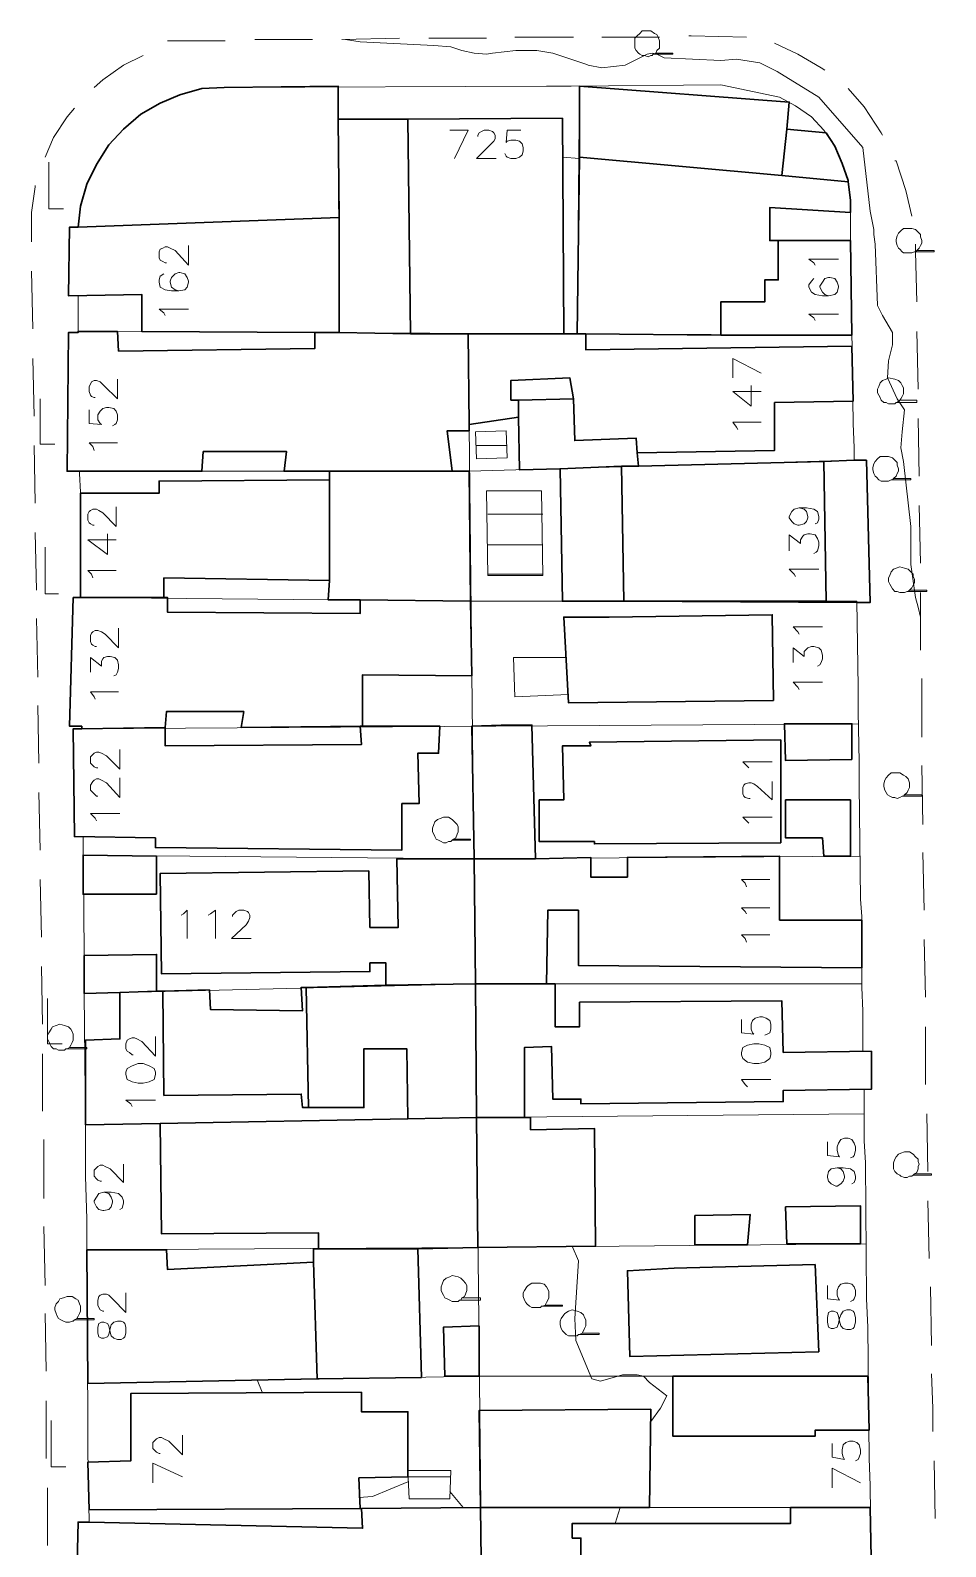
# Model space of a CAD drawing. Extents: x -2391 to 32076, y -11492 to 5852.
# Drawn here: x 4757.3 to 4820.5, y -1287.3 to -1182.6 of the extents above; entities that cross this region are included whole.
import ezdxf

# ---------------------------------------------------------------- set-up
doc = ezdxf.new("R2010")
doc.units = 0
doc.header["$LTSCALE"] = 7
for name, color, linetype in [('ALVE-CT', 3, 'CONTINUOUS'), ('PDF_A101 - EDIFICACAO', 7, 'CONTINUOUS'), ('PDF_A103 - PROJECAO_1', 7, 'CONTINUOUS'), ('PDF_A104 - PROJECAO_2', 7, 'CONTINUOUS'), ('PDF_A112 - PRISMA_VENTILACAO', 7, 'CONTINUOUS'), ('PDF_A118 - PISCINA', 7, 'CONTINUOUS'), ('PDF_A123 - N DE PORTA', 7, 'CONTINUOUS'), ('PDF_A124 - MURO', 7, 'CONTINUOUS'), ('PDF_C301 - MEIO_FIO_2D', 7, 'CONTINUOUS'), ('PDF_F602 - ARVORE_ISOLADA', 7, 'CONTINUOUS'), ('PDF_I903 - POSTE', 7, 'CONTINUOUS'), ('PDF_N1401 - CURVA_MESTRA', 7, 'CONTINUOUS'), ('PDF_N1402 - CURVA_INTERMEDIARIA', 7, 'CONTINUOUS')]:
    doc.layers.add(name, color=color, linetype=linetype)

msp = doc.modelspace()

# ---------------------------------------------------------------- linework, layer by layer
at = {"layer": 'ALVE-CT'}
msp.add_circle((4550.796, -1271.53), 500, dxfattribs=at)
at = {"layer": 'PDF_A101 - EDIFICACAO', "lineweight": 30}
for points in [[(4778.541, -1188.729), (4778.626, -1195.502), (4760.592, -1196.179), (4760.762, -1194.74), (4761.185, -1193.216), (4761.862, -1191.862), (4762.709, -1190.507), (4763.725, -1189.406), (4764.91, -1188.39), (4766.265, -1187.628), (4767.619, -1187.036), (4769.143, -1186.612), (4770.667, -1186.528), (4778.541, -1186.443)], [(4813.761, -1192.962), (4813.761, -1193.047), (4809.189, -1192.624), (4795.22, -1191.354), (4795.22, -1186.443), (4809.697, -1187.544), (4809.528, -1189.406), (4812.237, -1189.66), (4812.83, -1190.592), (4813.338, -1191.777)], [(4794.035, -1188.644), (4794.119, -1203.545), (4787.515, -1203.545), (4783.536, -1203.545), (4778.626, -1203.46), (4778.626, -1195.502), (4778.541, -1188.729), (4783.367, -1188.729)], [(4813.931, -1194.317), (4813.931, -1195.163), (4808.343, -1194.825), (4808.343, -1197.111), (4808.935, -1197.111), (4813.931, -1197.111), (4814.015, -1203.63), (4804.956, -1203.63), (4795.643, -1203.545), (4795.051, -1203.545), (4795.22, -1191.354), (4809.189, -1192.624), (4813.761, -1193.047)], [(4778.626, -1203.46), (4776.933, -1203.46), (4764.995, -1203.376), (4764.995, -1200.836), (4759.915, -1200.921), (4760, -1196.179), (4760.592, -1196.179), (4778.626, -1195.502)], [(4776.933, -1203.46), (4778.626, -1203.46), (4783.536, -1203.545), (4787.515, -1203.545), (4787.6, -1209.81), (4787.6, -1210.234), (4786.076, -1210.234), (4786.415, -1213.027), (4777.948, -1213.027), (4774.816, -1213.027), (4774.985, -1211.673), (4769.228, -1211.673), (4769.143, -1213.027), (4760.677, -1213.027), (4759.83, -1213.027), (4759.915, -1203.46), (4760.592, -1203.46), (4760.592, -1203.376), (4763.302, -1203.376), (4763.386, -1204.73), (4776.933, -1204.561)], [(4795.643, -1203.545), (4795.643, -1204.646), (4814.015, -1204.392), (4814.1, -1208.202), (4808.681, -1208.286), (4808.681, -1211.588), (4799.199, -1211.758), (4799.284, -1212.689), (4798.098, -1212.689), (4793.865, -1212.858), (4791.071, -1212.943), (4790.987, -1209.302), (4787.6, -1209.81), (4787.515, -1203.545), (4794.119, -1203.545), (4795.051, -1203.545)], [(4790.479, -1206.762), (4790.479, -1208.117), (4790.987, -1208.117), (4794.797, -1208.032), (4794.543, -1206.593)], [(4815.031, -1212.266), (4815.285, -1222.087), (4814.354, -1222.087), (4798.268, -1222.002), (4794.035, -1222.002), (4793.865, -1212.858), (4798.098, -1212.689), (4799.284, -1212.689), (4812.068, -1212.35), (4814.185, -1212.266)], [(4787.6, -1213.027), (4787.685, -1222.002), (4780.065, -1221.917), (4777.864, -1221.917), (4777.948, -1220.563), (4766.519, -1220.393), (4766.519, -1221.748), (4760.762, -1221.748), (4760.762, -1214.551), (4766.18, -1214.551), (4766.18, -1213.705), (4777.948, -1213.62), (4777.948, -1213.027), (4786.415, -1213.027)], [(4760.762, -1221.748), (4766.519, -1221.748), (4766.773, -1221.748), (4766.773, -1222.764), (4780.065, -1222.848), (4780.065, -1221.917), (4787.685, -1222.002), (4787.769, -1227.166), (4780.234, -1227.082), (4780.234, -1230.638), (4780.065, -1230.638), (4771.853, -1230.722), (4772.022, -1229.622), (4766.688, -1229.622), (4766.604, -1230.722), (4760.846, -1230.807), (4760.846, -1230.638), (4760, -1230.638), (4760.254, -1221.748)], [(4808.597, -1228.86), (4794.458, -1229.029), (4794.119, -1223.102), (4797.252, -1223.102), (4808.512, -1222.933)], [(4760.846, -1230.807), (4766.604, -1230.722), (4766.604, -1231.992), (4780.15, -1231.908), (4780.065, -1230.638), (4780.234, -1230.638), (4785.568, -1230.638), (4785.484, -1232.5), (4784.044, -1232.5), (4784.129, -1235.971), (4782.944, -1235.971), (4782.944, -1239.189), (4765.926, -1239.019), (4765.926, -1238.342), (4760.338, -1238.257), (4760.254, -1230.807)], [(4792.172, -1239.781), (4787.939, -1239.781), (4787.769, -1230.638), (4789.801, -1230.553), (4791.918, -1230.553)], [(4814.015, -1232.923), (4809.443, -1233.008), (4809.359, -1230.468), (4814.015, -1230.468)], [(4809.105, -1231.569), (4809.105, -1238.681), (4796.236, -1238.765), (4796.236, -1238.596), (4792.426, -1238.596), (4792.426, -1235.717), (4794.119, -1235.717), (4794.035, -1231.992), (4795.982, -1231.992), (4795.897, -1231.738)], [(4813.931, -1235.717), (4813.931, -1239.612), (4812.068, -1239.612), (4811.983, -1238.342), (4809.443, -1238.342), (4809.443, -1235.717)], [(4766.011, -1242.236), (4760.931, -1242.236), (4760.931, -1239.527), (4766.011, -1239.612)], [(4787.939, -1239.781), (4788.023, -1248.417), (4781.843, -1248.502), (4781.843, -1246.978), (4780.742, -1246.978), (4780.742, -1247.57), (4766.35, -1247.74), (4766.265, -1240.797), (4780.658, -1240.628), (4780.742, -1244.522), (4782.69, -1244.522), (4782.605, -1239.781)], [(4792.934, -1248.417), (4788.023, -1248.417), (4787.939, -1239.781), (4792.172, -1239.781), (4795.982, -1239.697), (4795.982, -1241.051), (4798.522, -1241.051), (4798.522, -1239.697), (4809.02, -1239.612), (4809.02, -1244.014), (4814.693, -1244.014), (4814.693, -1247.316), (4795.135, -1247.147), (4795.135, -1243.337), (4793.019, -1243.337)], [(4766.011, -1248.925), (4763.471, -1249.01), (4761.016, -1249.094), (4761.016, -1246.47), (4766.011, -1246.385)], [(4788.023, -1248.417), (4788.108, -1257.645), (4783.367, -1257.73), (4766.265, -1258.069), (4761.1, -1258.153), (4761.1, -1252.311), (4763.471, -1252.227), (4763.471, -1249.01), (4766.011, -1248.925), (4766.434, -1248.925), (4769.651, -1248.84), (4769.736, -1250.195), (4776.086, -1250.28), (4776.001, -1248.671), (4776.34, -1248.671), (4781.843, -1248.502)], [(4792.934, -1248.417), (4793.527, -1248.417), (4793.527, -1251.38), (4795.22, -1251.38), (4795.22, -1249.687), (4809.189, -1249.602), (4809.274, -1253.158), (4815.37, -1253.073), (4815.37, -1255.698), (4809.274, -1255.783), (4809.274, -1256.545), (4795.305, -1256.714), (4795.305, -1256.375), (4793.357, -1256.375), (4793.273, -1252.735), (4791.41, -1252.819), (4791.41, -1257.645), (4788.108, -1257.645), (4788.023, -1248.417)], [(4788.193, -1266.62), (4784.044, -1266.704), (4777.186, -1266.704), (4777.186, -1265.604), (4766.35, -1265.688), (4766.265, -1258.069), (4783.367, -1257.73), (4788.108, -1257.645)], [(4788.193, -1266.62), (4788.108, -1257.645), (4791.41, -1257.645), (4791.833, -1257.645), (4791.833, -1258.492), (4796.236, -1258.407), (4796.321, -1266.535)], [(4806.819, -1266.45), (4803.178, -1266.45), (4803.178, -1264.418), (4806.988, -1264.334)], [(4814.608, -1266.366), (4809.528, -1266.366), (4809.443, -1263.826), (4814.608, -1263.741)], [(4784.044, -1266.704), (4784.298, -1275.594), (4777.102, -1275.679), (4761.27, -1276.017), (4761.185, -1266.789), (4766.688, -1266.789), (4766.773, -1268.144), (4776.848, -1267.636), (4776.848, -1266.704), (4777.186, -1266.704)], [(4811.729, -1273.816), (4798.691, -1274.155), (4798.522, -1268.228), (4801.739, -1268.059), (4811.475, -1267.805)], [(4788.277, -1275.509), (4785.907, -1275.509), (4785.822, -1272.123), (4788.277, -1272.038)], [(4815.116, -1275.509), (4815.201, -1279.235), (4811.475, -1279.235), (4811.475, -1279.658), (4801.654, -1279.658), (4801.654, -1275.509)], [(4780.15, -1276.61), (4780.15, -1277.965), (4783.367, -1277.965), (4783.367, -1282.452), (4779.98, -1282.536), (4780.065, -1284.653), (4761.354, -1284.738), (4761.27, -1281.436), (4764.233, -1281.351), (4764.233, -1276.695)], [(4788.362, -1284.568), (4788.277, -1277.88), (4800.13, -1277.795), (4800.046, -1284.568)], [(4788.447, -1289.987), (4788.447, -1293.797), (4782.605, -1293.712), (4781.335, -1293.712), (4781.42, -1292.273), (4779.642, -1292.188), (4779.557, -1293.712), (4770.159, -1293.627), (4766.858, -1293.627), (4766.942, -1289.394), (4760.508, -1289.394), (4760.592, -1285.584), (4761.354, -1285.584), (4780.234, -1286.008), (4780.15, -1284.653), (4788.362, -1284.568)], [(4815.455, -1293.797), (4809.613, -1293.797), (4809.613, -1292.357), (4795.305, -1292.357), (4795.305, -1286.685), (4794.712, -1286.685), (4794.712, -1285.669), (4809.782, -1285.669), (4809.782, -1284.568), (4815.285, -1284.568)]]:
    msp.add_lwpolyline(points, close=True, dxfattribs=at)
at = {"layer": 'PDF_A103 - PROJECAO_1', "lineweight": 30}
for points in [[(4809.528, -1189.406), (4809.189, -1192.624), (4795.22, -1191.354), (4795.22, -1186.443), (4809.697, -1187.544)], [(4783.536, -1203.545), (4778.626, -1203.46), (4778.626, -1195.502), (4778.541, -1188.729), (4783.367, -1188.729)], [(4804.956, -1203.63), (4804.956, -1201.344), (4808.004, -1201.344), (4808.004, -1199.82), (4808.935, -1199.82), (4808.935, -1197.111), (4813.931, -1197.111), (4814.015, -1203.63)], [(4799.199, -1211.758), (4799.284, -1212.689), (4798.098, -1212.689), (4793.865, -1212.858), (4791.071, -1212.943), (4790.987, -1209.302), (4790.987, -1208.117), (4794.797, -1208.032), (4794.881, -1210.911), (4799.114, -1210.742)], [(4786.415, -1213.027), (4787.6, -1213.027), (4787.685, -1222.002), (4780.065, -1221.917), (4777.864, -1221.917), (4777.948, -1220.563), (4777.948, -1213.62), (4777.948, -1213.027)], [(4798.268, -1222.002), (4798.098, -1212.689), (4799.284, -1212.689), (4812.068, -1212.35), (4812.237, -1222.002)], [(4788.023, -1248.417), (4788.108, -1257.645), (4783.367, -1257.73), (4783.282, -1252.904), (4780.319, -1252.904), (4780.319, -1256.968), (4776.509, -1256.968), (4776.086, -1256.968), (4776.001, -1256.037), (4766.519, -1256.121), (4766.434, -1248.925), (4769.651, -1248.84), (4769.736, -1250.195), (4776.086, -1250.28), (4776.001, -1248.671), (4776.34, -1248.671), (4781.843, -1248.502)], [(4777.102, -1275.679), (4776.848, -1267.636), (4776.848, -1266.704), (4777.186, -1266.704), (4784.044, -1266.704), (4784.298, -1275.594)]]:
    msp.add_lwpolyline(points, close=True, dxfattribs=at)
at = {"layer": 'PDF_A104 - PROJECAO_2', "lineweight": 30}
msp.add_lwpolyline([(4788.108, -1257.645), (4783.367, -1257.73), (4783.282, -1252.904), (4780.319, -1252.904), (4780.319, -1256.968), (4776.509, -1256.968), (4776.34, -1248.671), (4781.843, -1248.502), (4788.023, -1248.417)], close=True, dxfattribs=at)
at = {"layer": 'PDF_A112 - PRISMA_VENTILACAO', "lineweight": 30}
msp.add_lwpolyline([(4790.987, -1208.117), (4794.797, -1208.032), (4794.543, -1206.593), (4790.479, -1206.762), (4790.479, -1208.117)], close=True, dxfattribs=at)
at = {"layer": 'PDF_A118 - PISCINA', "lineweight": 9}
for points in [[(4790.225, -1212.096), (4788.108, -1212.181), (4788.023, -1210.318), (4790.14, -1210.234)], [(4792.68, -1220.224), (4792.595, -1214.382), (4788.785, -1214.382), (4788.87, -1220.224)], [(4786.33, -1282.028), (4786.246, -1283.976), (4783.452, -1283.976), (4783.367, -1282.028)]]:
    msp.add_lwpolyline(points, close=True, dxfattribs=at)
for points in [[(4788.108, -1211.25), (4790.14, -1211.25)], [(4788.87, -1215.991), (4792.68, -1215.991)], [(4788.87, -1218.107), (4792.68, -1218.107)], [(4788.87, -1220.139), (4792.68, -1220.139)], [(4783.367, -1282.452), (4786.33, -1282.452)]]:
    msp.add_lwpolyline(points, dxfattribs=at)
at = {"layer": 'PDF_A123 - N DE PORTA', "lineweight": 9}
for points in [[(4786.584, -1191.438), (4787.515, -1189.491), (4786.246, -1189.491)], [(4788.193, -1189.914), (4788.193, -1189.83), (4788.277, -1189.66), (4788.447, -1189.576), (4788.616, -1189.491), (4788.955, -1189.491), (4789.209, -1189.576), (4789.293, -1189.66), (4789.378, -1189.83), (4789.378, -1190.084), (4789.293, -1190.253), (4789.039, -1190.507), (4788.108, -1191.438), (4789.463, -1191.438)], [(4791.156, -1189.491), (4790.225, -1189.491), (4790.14, -1190.338), (4790.225, -1190.253), (4790.479, -1190.168), (4790.817, -1190.168), (4791.071, -1190.253), (4791.241, -1190.422), (4791.325, -1190.676), (4791.325, -1190.93), (4791.241, -1191.184), (4791.071, -1191.354), (4790.817, -1191.438), (4790.479, -1191.438), (4790.225, -1191.354), (4790.14, -1191.269), (4790.055, -1191.1)], [(4766.688, -1198.635), (4766.604, -1198.635), (4766.434, -1198.55), (4766.265, -1198.465), (4766.18, -1198.296), (4766.18, -1197.873), (4766.265, -1197.703), (4766.434, -1197.619), (4766.604, -1197.534), (4766.773, -1197.534), (4766.942, -1197.619), (4767.281, -1197.788), (4768.212, -1198.804), (4768.212, -1197.449)], [(4811.475, -1198.804), (4811.391, -1198.635), (4811.052, -1198.381), (4813.084, -1198.381)], [(4766.519, -1199.397), (4766.265, -1199.566), (4766.18, -1199.82), (4766.18, -1199.989), (4766.265, -1200.328), (4766.604, -1200.497), (4767.027, -1200.582), (4767.535, -1200.582), (4767.958, -1200.497), (4768.127, -1200.328), (4768.212, -1199.989), (4768.212, -1199.905), (4768.127, -1199.651), (4767.958, -1199.397), (4767.619, -1199.312), (4767.535, -1199.312), (4767.281, -1199.397), (4767.027, -1199.651), (4766.942, -1199.905), (4766.942, -1199.989), (4767.027, -1200.328), (4767.281, -1200.497), (4767.535, -1200.582)], [(4811.391, -1199.735), (4811.221, -1199.905), (4811.052, -1200.159), (4811.052, -1200.328), (4811.221, -1200.667), (4811.475, -1200.836), (4811.983, -1200.921), (4812.407, -1200.921), (4812.83, -1200.836), (4812.999, -1200.667), (4813.084, -1200.328), (4813.084, -1200.243), (4812.999, -1199.989), (4812.83, -1199.735), (4812.491, -1199.651), (4812.407, -1199.651), (4812.153, -1199.735), (4811.983, -1199.989), (4811.814, -1200.243), (4811.814, -1200.328), (4811.983, -1200.667), (4812.153, -1200.836), (4812.407, -1200.921)], [(4766.604, -1202.275), (4766.519, -1202.106), (4766.18, -1201.852), (4768.212, -1201.852)], [(4811.475, -1202.614), (4811.391, -1202.445), (4811.052, -1202.191), (4813.084, -1202.191)], [(4807.75, -1206.254), (4805.803, -1205.238), (4805.803, -1206.593)], [(4761.778, -1207.948), (4761.693, -1207.948), (4761.524, -1207.863), (4761.439, -1207.778), (4761.354, -1207.524), (4761.354, -1207.186), (4761.439, -1207.016), (4761.524, -1206.847), (4761.693, -1206.762), (4761.862, -1206.762), (4762.116, -1206.847), (4762.37, -1207.101), (4763.302, -1208.032), (4763.302, -1206.678)], [(4807.75, -1207.524), (4805.803, -1207.524), (4807.073, -1208.54), (4807.073, -1207.101)], [(4761.354, -1208.794), (4761.354, -1209.726), (4762.201, -1209.81), (4762.116, -1209.726), (4761.947, -1209.472), (4761.947, -1209.133), (4762.116, -1208.879), (4762.286, -1208.71), (4762.54, -1208.625), (4762.709, -1208.625), (4763.048, -1208.71), (4763.217, -1208.879), (4763.302, -1209.133), (4763.302, -1209.472), (4763.217, -1209.726), (4763.132, -1209.81), (4762.963, -1209.895)], [(4806.142, -1210.149), (4806.057, -1209.98), (4805.803, -1209.641), (4807.75, -1209.641)], [(4761.693, -1211.588), (4761.608, -1211.334), (4761.354, -1211.08), (4763.302, -1211.08)], [(4761.693, -1216.753), (4761.608, -1216.753), (4761.439, -1216.668), (4761.354, -1216.583), (4761.27, -1216.414), (4761.27, -1215.991), (4761.354, -1215.821), (4761.439, -1215.737), (4761.608, -1215.652), (4761.862, -1215.652), (4762.032, -1215.737), (4762.286, -1215.906), (4763.217, -1216.837), (4763.217, -1215.483)], [(4810.375, -1215.567), (4810.713, -1215.652), (4810.883, -1215.821), (4810.967, -1216.16), (4810.967, -1216.245), (4810.883, -1216.499), (4810.713, -1216.668), (4810.375, -1216.753), (4810.29, -1216.753), (4810.036, -1216.668), (4809.867, -1216.499), (4809.697, -1216.245), (4809.697, -1216.16), (4809.867, -1215.821), (4810.036, -1215.652), (4810.375, -1215.567), (4810.883, -1215.567), (4811.391, -1215.652), (4811.645, -1215.821), (4811.729, -1216.16), (4811.729, -1216.329), (4811.645, -1216.583), (4811.475, -1216.668)], [(4763.217, -1217.769), (4761.27, -1217.769), (4762.624, -1218.785), (4762.624, -1217.345)], [(4809.697, -1218.531), (4809.697, -1217.43), (4810.459, -1218.023), (4810.459, -1217.769), (4810.629, -1217.515), (4810.713, -1217.43), (4810.967, -1217.345), (4811.137, -1217.345), (4811.475, -1217.43), (4811.645, -1217.684), (4811.729, -1217.938), (4811.729, -1218.192), (4811.645, -1218.531), (4811.56, -1218.615), (4811.391, -1218.7)], [(4761.608, -1220.393), (4761.524, -1220.139), (4761.27, -1219.885), (4763.217, -1219.885)], [(4810.121, -1220.309), (4810.036, -1220.139), (4809.697, -1219.801), (4811.729, -1219.801)], [(4810.375, -1224.288), (4810.29, -1224.118), (4809.951, -1223.78), (4811.983, -1223.78)], [(4761.862, -1225.134), (4761.778, -1225.134), (4761.608, -1225.05), (4761.524, -1224.965), (4761.439, -1224.796), (4761.439, -1224.372), (4761.524, -1224.203), (4761.608, -1224.118), (4761.778, -1224.034), (4761.947, -1224.034), (4762.201, -1224.118), (4762.455, -1224.288), (4763.386, -1225.219), (4763.386, -1223.864)], [(4761.439, -1226.912), (4761.439, -1225.896), (4762.201, -1226.489), (4762.201, -1226.15), (4762.286, -1225.981), (4762.37, -1225.896), (4762.624, -1225.812), (4762.794, -1225.812), (4763.132, -1225.896), (4763.302, -1226.066), (4763.386, -1226.404), (4763.386, -1226.658), (4763.302, -1226.912), (4763.217, -1227.082), (4763.048, -1227.166)], [(4809.951, -1226.235), (4809.951, -1225.219), (4810.713, -1225.812), (4810.713, -1225.473), (4810.883, -1225.304), (4810.967, -1225.219), (4811.221, -1225.134), (4811.391, -1225.134), (4811.729, -1225.219), (4811.899, -1225.388), (4811.983, -1225.727), (4811.983, -1225.981), (4811.899, -1226.235), (4811.814, -1226.404), (4811.645, -1226.489)], [(4810.375, -1228.098), (4810.29, -1227.928), (4809.951, -1227.59), (4811.983, -1227.59)], [(4761.778, -1228.775), (4761.693, -1228.606), (4761.439, -1228.267), (4763.386, -1228.267)], [(4761.947, -1233.516), (4761.862, -1233.516), (4761.693, -1233.431), (4761.608, -1233.347), (4761.439, -1233.177), (4761.439, -1232.754), (4761.608, -1232.585), (4761.693, -1232.5), (4761.862, -1232.415), (4762.032, -1232.415), (4762.201, -1232.5), (4762.54, -1232.669), (4763.471, -1233.601), (4763.471, -1232.246)], [(4806.903, -1233.516), (4806.734, -1233.347), (4806.48, -1233.093), (4808.512, -1233.093)], [(4761.947, -1235.463), (4761.862, -1235.463), (4761.693, -1235.294), (4761.608, -1235.209), (4761.439, -1235.04), (4761.439, -1234.701), (4761.608, -1234.447), (4761.693, -1234.363), (4761.862, -1234.278), (4762.032, -1234.278), (4762.201, -1234.363), (4762.54, -1234.532), (4763.471, -1235.548), (4763.471, -1234.193)], [(4806.988, -1235.633), (4806.903, -1235.633), (4806.649, -1235.548), (4806.565, -1235.463), (4806.48, -1235.294), (4806.48, -1234.871), (4806.565, -1234.701), (4806.649, -1234.617), (4806.903, -1234.532), (4807.073, -1234.532), (4807.242, -1234.617), (4807.496, -1234.786), (4808.512, -1235.717), (4808.512, -1234.447)], [(4761.862, -1237.157), (4761.778, -1236.987), (4761.439, -1236.649), (4763.471, -1236.649)], [(4806.903, -1237.326), (4806.734, -1237.157), (4806.48, -1236.903), (4808.512, -1236.903)], [(4806.734, -1241.728), (4806.649, -1241.475), (4806.395, -1241.221), (4808.343, -1241.221)], [(4767.704, -1243.676), (4767.873, -1243.591), (4768.127, -1243.337), (4768.127, -1245.284)], [(4769.567, -1243.676), (4769.736, -1243.591), (4770.075, -1243.337), (4770.075, -1245.284)], [(4771.26, -1243.76), (4771.26, -1243.676), (4771.429, -1243.506), (4771.514, -1243.422), (4771.683, -1243.337), (4772.022, -1243.337), (4772.276, -1243.422), (4772.361, -1243.506), (4772.445, -1243.676), (4772.445, -1243.845), (4772.361, -1244.099), (4772.191, -1244.353), (4771.175, -1245.284), (4772.53, -1245.284)], [(4806.734, -1243.591), (4806.649, -1243.422), (4806.395, -1243.168), (4808.343, -1243.168)], [(4806.734, -1245.538), (4806.649, -1245.284), (4806.395, -1245.03), (4808.343, -1245.03)], [(4806.395, -1250.872), (4806.395, -1251.803), (4807.242, -1251.888), (4807.157, -1251.803), (4807.073, -1251.549), (4807.073, -1251.211), (4807.157, -1250.957), (4807.327, -1250.788), (4807.665, -1250.703), (4807.835, -1250.703), (4808.089, -1250.788), (4808.343, -1250.957), (4808.427, -1251.211), (4808.427, -1251.549), (4808.343, -1251.803), (4808.173, -1251.888), (4808.004, -1251.973)], [(4764.402, -1253.327), (4764.318, -1253.327), (4764.148, -1253.158), (4763.979, -1253.073), (4763.894, -1252.904), (4763.894, -1252.565), (4763.979, -1252.311), (4764.148, -1252.227), (4764.318, -1252.142), (4764.487, -1252.142), (4764.656, -1252.227), (4764.995, -1252.396), (4765.926, -1253.412), (4765.926, -1252.057)], [(4806.819, -1255.529), (4806.649, -1255.359), (4806.395, -1255.021), (4808.427, -1255.021)], [(4764.318, -1256.883), (4764.233, -1256.714), (4763.894, -1256.46), (4765.926, -1256.46)], [(4812.322, -1259.339), (4812.322, -1260.27), (4813.169, -1260.355), (4813.084, -1260.27), (4812.999, -1259.931), (4812.999, -1259.677), (4813.084, -1259.423), (4813.253, -1259.169), (4813.507, -1259.085), (4813.761, -1259.085), (4814.015, -1259.169), (4814.185, -1259.423), (4814.269, -1259.677), (4814.269, -1259.931), (4814.185, -1260.27), (4814.1, -1260.355), (4813.931, -1260.439)], [(4762.201, -1262.048), (4762.116, -1262.048), (4761.947, -1261.963), (4761.862, -1261.878), (4761.693, -1261.709), (4761.693, -1261.286), (4761.862, -1261.116), (4761.947, -1261.032), (4762.116, -1260.947), (4762.286, -1260.947), (4762.455, -1261.032), (4762.794, -1261.201), (4763.725, -1262.132), (4763.725, -1260.863)], [(4812.999, -1261.116), (4813.253, -1261.201), (4813.423, -1261.37), (4813.507, -1261.709), (4813.507, -1261.794), (4813.423, -1262.048), (4813.253, -1262.217), (4812.999, -1262.386), (4812.915, -1262.386), (4812.576, -1262.217), (4812.407, -1262.048), (4812.322, -1261.794), (4812.322, -1261.709), (4812.407, -1261.37), (4812.576, -1261.201), (4812.999, -1261.116), (4813.423, -1261.116), (4813.931, -1261.201), (4814.185, -1261.37), (4814.269, -1261.709), (4814.269, -1261.878), (4814.185, -1262.132), (4814.015, -1262.217)], [(4762.37, -1262.81), (4762.709, -1262.894), (4762.878, -1263.148), (4762.963, -1263.402), (4762.963, -1263.487), (4762.878, -1263.826), (4762.709, -1263.995), (4762.37, -1264.08), (4762.286, -1264.08), (4762.032, -1263.995), (4761.862, -1263.826), (4761.693, -1263.487), (4761.693, -1263.402), (4761.862, -1263.148), (4762.032, -1262.894), (4762.37, -1262.81), (4762.878, -1262.81), (4763.386, -1262.894), (4763.64, -1263.148), (4763.725, -1263.402), (4763.725, -1263.572), (4763.64, -1263.91), (4763.471, -1263.995)], [(4762.37, -1271.022), (4762.286, -1271.022), (4762.116, -1270.937), (4762.032, -1270.768), (4761.947, -1270.599), (4761.947, -1270.26), (4762.032, -1270.006), (4762.116, -1269.922), (4762.286, -1269.837), (4762.54, -1269.837), (4762.709, -1269.922), (4762.963, -1270.176), (4763.894, -1271.107), (4763.894, -1269.752)], [(4812.322, -1269.244), (4812.322, -1270.176), (4813.169, -1270.26), (4813.084, -1270.176), (4812.999, -1269.922), (4812.999, -1269.583), (4813.084, -1269.329), (4813.253, -1269.16), (4813.507, -1269.075), (4813.761, -1269.075), (4814.015, -1269.16), (4814.185, -1269.329), (4814.269, -1269.583), (4814.269, -1269.922), (4814.185, -1270.176), (4814.1, -1270.26), (4813.931, -1270.345)], [(4766.265, -1280.843), (4766.18, -1280.843), (4766.011, -1280.758), (4765.926, -1280.674), (4765.757, -1280.504), (4765.757, -1280.081), (4765.926, -1279.912), (4766.011, -1279.827), (4766.18, -1279.743), (4766.35, -1279.743), (4766.519, -1279.827), (4766.858, -1279.997), (4767.789, -1280.928), (4767.789, -1279.573)], [(4812.661, -1280.166), (4812.661, -1281.097), (4813.507, -1281.266), (4813.423, -1281.097), (4813.338, -1280.843), (4813.338, -1280.589), (4813.423, -1280.251), (4813.592, -1280.081), (4813.846, -1279.997), (4814.1, -1279.997), (4814.354, -1280.081), (4814.523, -1280.251), (4814.608, -1280.589), (4814.608, -1280.843), (4814.523, -1281.097), (4814.439, -1281.266), (4814.269, -1281.351)], [(4767.789, -1282.452), (4765.757, -1281.52), (4765.757, -1282.875)], [(4814.608, -1282.875), (4812.661, -1281.859), (4812.661, -1283.214)]]:
    msp.add_lwpolyline(points, dxfattribs=at)
for points in [[(4806.395, -1253.327), (4806.48, -1253.581), (4806.819, -1253.835), (4807.242, -1253.92), (4807.581, -1253.92), (4808.004, -1253.835), (4808.343, -1253.581), (4808.427, -1253.327), (4808.427, -1253.158), (4808.343, -1252.819), (4808.004, -1252.65), (4807.581, -1252.565), (4807.242, -1252.565), (4806.819, -1252.65), (4806.48, -1252.819), (4806.395, -1253.158)], [(4763.894, -1254.682), (4763.979, -1255.021), (4764.318, -1255.19), (4764.741, -1255.275), (4765.08, -1255.275), (4765.503, -1255.19), (4765.842, -1255.021), (4765.926, -1254.682), (4765.926, -1254.513), (4765.842, -1254.259), (4765.503, -1254.089), (4765.08, -1253.92), (4764.741, -1253.92), (4764.318, -1254.089), (4763.979, -1254.259), (4763.894, -1254.513)], [(4761.947, -1272.546), (4762.032, -1272.8), (4762.201, -1272.885), (4762.37, -1272.885), (4762.624, -1272.8), (4762.709, -1272.631), (4762.794, -1272.207), (4762.878, -1271.953), (4763.048, -1271.784), (4763.302, -1271.699), (4763.556, -1271.699), (4763.725, -1271.784), (4763.81, -1271.869), (4763.894, -1272.123), (4763.894, -1272.546), (4763.81, -1272.8), (4763.725, -1272.885), (4763.556, -1272.969), (4763.302, -1272.969), (4763.048, -1272.885), (4762.878, -1272.715), (4762.794, -1272.461), (4762.709, -1272.038), (4762.624, -1271.869), (4762.37, -1271.784), (4762.201, -1271.784), (4762.032, -1271.869), (4761.947, -1272.123)], [(4812.322, -1271.784), (4812.407, -1272.123), (4812.576, -1272.207), (4812.745, -1272.207), (4812.999, -1272.123), (4813.084, -1271.869), (4813.169, -1271.53), (4813.253, -1271.276), (4813.423, -1271.022), (4813.677, -1270.937), (4813.931, -1270.937), (4814.1, -1271.022), (4814.185, -1271.107), (4814.269, -1271.445), (4814.269, -1271.784), (4814.185, -1272.123), (4814.1, -1272.207), (4813.931, -1272.292), (4813.677, -1272.292), (4813.423, -1272.207), (4813.253, -1272.038), (4813.169, -1271.699), (4813.084, -1271.361), (4812.999, -1271.107), (4812.745, -1271.022), (4812.576, -1271.022), (4812.407, -1271.107), (4812.322, -1271.445)]]:
    msp.add_lwpolyline(points, close=True, dxfattribs=at)
at = {"layer": 'PDF_A124 - MURO', "lineweight": 9}
for points in [[(4814.777, -1253.073), (4814.777, -1250.28), (4814.693, -1248.671), (4814.693, -1243.76), (4814.608, -1242.575), (4814.523, -1234.701), (4814.523, -1233.093), (4814.439, -1229.622), (4814.439, -1227.928), (4814.354, -1222.002), (4787.685, -1222.002), (4760.762, -1221.748), (4760.762, -1214.467), (4760.677, -1213.197), (4760.677, -1213.027), (4787.6, -1213.027), (4814.185, -1212.266), (4814.185, -1211.419), (4814.1, -1209.726), (4813.931, -1196.687), (4813.931, -1194.909), (4813.931, -1194.317), (4813.761, -1192.962), (4813.338, -1191.777), (4812.83, -1190.592), (4812.068, -1189.491), (4811.221, -1188.56), (4810.121, -1187.798), (4809.02, -1187.205), (4804.956, -1186.358), (4794.627, -1186.443), (4792.934, -1186.443), (4770.667, -1186.528), (4769.143, -1186.612), (4767.619, -1187.036), (4766.265, -1187.628), (4764.91, -1188.39), (4763.725, -1189.406), (4762.709, -1190.507), (4761.862, -1191.862), (4761.185, -1193.216), (4760.762, -1194.74), (4760.592, -1196.179), (4778.626, -1195.502)], [(4778.541, -1186.443), (4778.626, -1203.46)], [(4795.051, -1203.545), (4795.22, -1186.443)], [(4794.035, -1191.354), (4795.22, -1191.438)], [(4795.22, -1191.354), (4813.761, -1193.047)], [(4760.592, -1200.921), (4760.592, -1202.783), (4760.592, -1203.46)], [(4760.592, -1203.376), (4814.015, -1203.63)], [(4787.515, -1203.545), (4788.785, -1320.635)], [(4794.289, -1225.896), (4790.648, -1225.896), (4790.733, -1228.606), (4794.458, -1228.436)], [(4760.846, -1230.638), (4760.846, -1230.807), (4814.439, -1230.468)], [(4814.693, -1248.417), (4788.023, -1248.417), (4761.016, -1249.094), (4761.016, -1248.078), (4761.016, -1246.216), (4760.931, -1238.257)], [(4814.608, -1239.612), (4787.939, -1239.781), (4760.931, -1239.527)], [(4761.354, -1285.584), (4761.27, -1280.674), (4761.27, -1278.811), (4761.185, -1264.672), (4761.1, -1261.709), (4761.1, -1258.153), (4761.016, -1249.094)], [(4814.862, -1255.698), (4814.862, -1259.254), (4814.947, -1260.778), (4815.031, -1270.176), (4815.116, -1272.123), (4815.201, -1281.182), (4815.285, -1283.044), (4815.455, -1298.199), (4815.539, -1299.3), (4815.709, -1312.931), (4815.709, -1314.793), (4815.878, -1320.635), (4816.301, -1344.341), (4816.216, -1345.442), (4815.962, -1346.458), (4815.455, -1347.389), (4814.777, -1348.151), (4813.931, -1348.828), (4812.999, -1349.251), (4811.983, -1349.505), (4810.967, -1349.505), (4808.597, -1349.59)], [(4761.1, -1258.153), (4788.108, -1257.645), (4814.862, -1257.391)], [(4815.031, -1266.366), (4788.193, -1266.62), (4761.185, -1266.789)], [(4761.27, -1276.017), (4788.277, -1275.509), (4815.116, -1275.509)], [(4815.285, -1284.568), (4788.362, -1284.568), (4761.354, -1284.738)]]:
    msp.add_lwpolyline(points, dxfattribs=at)
at = {"layer": 'PDF_C301 - MEIO_FIO_2D', "lineweight": 9}
for points in [[(4766.773, -1183.311), (4769.651, -1183.311), (4770.244, -1183.311), (4770.752, -1183.311)], [(4772.784, -1183.226), (4776.763, -1183.226)], [(4778.795, -1183.226), (4782.774, -1183.141)], [(4784.806, -1183.141), (4788.785, -1183.141)], [(4790.733, -1183.057), (4791.918, -1183.057), (4794.797, -1183.057)], [(4796.744, -1183.057), (4800.723, -1183.057)], [(4802.755, -1182.972), (4802.924, -1182.972), (4806.734, -1183.057)], [(4808.681, -1183.48), (4810.29, -1184.242), (4811.899, -1185.173), (4812.153, -1185.342)], [(4808.681, -1183.48), (4808.681, -1183.48)], [(4761.693, -1186.528), (4762.286, -1186.02), (4763.725, -1185.004), (4765.08, -1184.326)], [(4813.761, -1186.612), (4814.862, -1187.882), (4816.047, -1189.66), (4816.132, -1189.83)], [(4758.306, -1191.354), (4758.899, -1189.999), (4759.83, -1188.56), (4760.338, -1187.967)], [(4816.978, -1191.608), (4817.063, -1191.608), (4817.74, -1193.639), (4818.164, -1195.417)], [(4757.375, -1197.195), (4757.375, -1195.163), (4757.629, -1193.385), (4757.629, -1193.301)], [(4818.418, -1197.365), (4818.418, -1197.873), (4818.502, -1201.344)], [(4757.46, -1203.206), (4757.375, -1199.227)], [(4818.502, -1203.376), (4818.587, -1207.355)], [(4757.545, -1209.218), (4757.46, -1205.238)], [(4818.587, -1209.387), (4818.672, -1213.366)], [(4757.629, -1215.229), (4757.545, -1211.25)], [(4818.672, -1215.398), (4818.756, -1219.377)], [(4757.714, -1221.24), (4757.629, -1217.261)], [(4818.756, -1221.409), (4818.756, -1225.388)], [(4757.798, -1227.251), (4757.714, -1223.187)], [(4818.841, -1227.336), (4818.841, -1231.4)], [(4757.883, -1233.177), (4757.798, -1229.198)], [(4818.841, -1233.347), (4818.926, -1237.411)], [(4757.968, -1239.189), (4757.883, -1235.209)], [(4818.926, -1239.358), (4819.01, -1243.337)], [(4758.052, -1245.2), (4757.968, -1241.221)], [(4819.01, -1245.369), (4819.095, -1249.348)], [(4758.137, -1251.211), (4758.052, -1247.232)], [(4819.095, -1251.38), (4819.095, -1255.105), (4819.095, -1255.359)], [(4758.137, -1257.222), (4758.137, -1253.243)], [(4819.18, -1257.391), (4819.264, -1261.37)], [(4758.222, -1263.233), (4758.222, -1259.169)], [(4819.264, -1263.402), (4819.349, -1267.382)], [(4758.306, -1269.244), (4758.222, -1265.18)], [(4819.434, -1269.329), (4819.518, -1273.393)], [(4758.391, -1275.171), (4758.306, -1271.191)], [(4819.518, -1275.34), (4819.603, -1277.711), (4819.603, -1279.319)], [(4758.391, -1281.182), (4758.391, -1277.203)], [(4819.688, -1281.351), (4819.772, -1285.33)], [(4758.476, -1287.193), (4758.476, -1283.214)]]:
    msp.add_lwpolyline(points, dxfattribs=at)
at = {"layer": 'PDF_F602 - ARVORE_ISOLADA', "lineweight": 9}
for points in [[(4800.469, -1184.157), (4800.3, -1184.242), (4800.215, -1184.326), (4800.13, -1184.326), (4799.961, -1184.411), (4799.707, -1184.326), (4799.538, -1184.326), (4799.368, -1184.242), (4799.284, -1184.157), (4799.114, -1183.988), (4799.03, -1183.818), (4799.03, -1183.564), (4799.03, -1183.395), (4799.03, -1183.141), (4799.199, -1182.972), (4799.368, -1182.803), (4799.538, -1182.633), (4799.792, -1182.633), (4800.13, -1182.633), (4800.384, -1182.803), (4800.554, -1182.887), (4800.638, -1183.057), (4800.723, -1183.311), (4800.723, -1183.48), (4800.723, -1183.649), (4800.723, -1183.818), (4800.554, -1183.988), (4800.469, -1184.157), (4800.3, -1184.242), (4801.654, -1184.242), (4801.654, -1184.157)], [(4818.502, -1197.788), (4818.418, -1197.873), (4818.333, -1197.873), (4818.164, -1197.957), (4817.994, -1197.957), (4817.825, -1197.957), (4817.571, -1197.957), (4817.486, -1197.873), (4817.317, -1197.703), (4817.232, -1197.619), (4817.148, -1197.449), (4817.063, -1197.195), (4817.063, -1197.026), (4817.148, -1196.772), (4817.232, -1196.603), (4817.402, -1196.433), (4817.571, -1196.264), (4817.825, -1196.264), (4818.164, -1196.264), (4818.418, -1196.349), (4818.587, -1196.518), (4818.756, -1196.687), (4818.756, -1196.857), (4818.841, -1197.111), (4818.841, -1197.28), (4818.756, -1197.449), (4818.672, -1197.619), (4818.502, -1197.788), (4818.418, -1197.873), (4819.688, -1197.873), (4819.688, -1197.788)], [(4817.317, -1208.117), (4817.148, -1208.286), (4817.063, -1208.286), (4816.978, -1208.371), (4816.724, -1208.371), (4816.555, -1208.371), (4816.386, -1208.286), (4816.216, -1208.286), (4816.047, -1208.117), (4815.962, -1207.948), (4815.878, -1207.778), (4815.793, -1207.609), (4815.793, -1207.355), (4815.878, -1207.186), (4815.962, -1206.932), (4816.132, -1206.762), (4816.386, -1206.678), (4816.555, -1206.593), (4816.978, -1206.678), (4817.232, -1206.762), (4817.402, -1206.932), (4817.486, -1207.101), (4817.571, -1207.27), (4817.571, -1207.44), (4817.571, -1207.694), (4817.486, -1207.863), (4817.402, -1208.032), (4817.317, -1208.117), (4817.148, -1208.286), (4818.502, -1208.286), (4818.502, -1208.117)], [(4816.894, -1213.535), (4816.809, -1213.62), (4816.724, -1213.62), (4816.555, -1213.705), (4816.386, -1213.705), (4816.216, -1213.705), (4816.047, -1213.705), (4815.878, -1213.62), (4815.709, -1213.451), (4815.624, -1213.366), (4815.539, -1213.197), (4815.455, -1212.943), (4815.455, -1212.773), (4815.539, -1212.52), (4815.624, -1212.35), (4815.793, -1212.181), (4815.962, -1212.012), (4816.216, -1212.012), (4816.555, -1212.012), (4816.809, -1212.096), (4816.978, -1212.266), (4817.148, -1212.435), (4817.148, -1212.604), (4817.232, -1212.858), (4817.232, -1213.027), (4817.148, -1213.197), (4817.063, -1213.366), (4816.894, -1213.535), (4816.809, -1213.62), (4818.079, -1213.62), (4818.079, -1213.535)], [(4817.994, -1221.24), (4817.91, -1221.325), (4817.825, -1221.325), (4817.656, -1221.409), (4817.486, -1221.409), (4817.317, -1221.409), (4817.148, -1221.325), (4816.978, -1221.325), (4816.809, -1221.155), (4816.724, -1220.986), (4816.64, -1220.817), (4816.555, -1220.647), (4816.555, -1220.393), (4816.64, -1220.224), (4816.724, -1219.97), (4816.894, -1219.801), (4817.063, -1219.716), (4817.317, -1219.631), (4817.656, -1219.716), (4817.91, -1219.801), (4818.079, -1219.97), (4818.248, -1220.139), (4818.248, -1220.309), (4818.333, -1220.478), (4818.333, -1220.732), (4818.248, -1220.901), (4818.164, -1221.071), (4817.994, -1221.24), (4817.91, -1221.325), (4819.18, -1221.325), (4819.18, -1221.24)], [(4817.656, -1235.379), (4817.571, -1235.463), (4817.486, -1235.463), (4817.317, -1235.548), (4817.148, -1235.633), (4816.978, -1235.548), (4816.809, -1235.548), (4816.64, -1235.463), (4816.47, -1235.379), (4816.386, -1235.209), (4816.301, -1235.04), (4816.216, -1234.786), (4816.216, -1234.617), (4816.301, -1234.363), (4816.386, -1234.193), (4816.555, -1234.024), (4816.724, -1233.855), (4816.978, -1233.855), (4817.317, -1233.855), (4817.571, -1234.024), (4817.74, -1234.109), (4817.91, -1234.278), (4817.994, -1234.532), (4817.994, -1234.701), (4817.994, -1234.871), (4817.91, -1235.04), (4817.825, -1235.209), (4817.656, -1235.379), (4817.571, -1235.463), (4818.841, -1235.463), (4818.841, -1235.379)], [(4786.5, -1238.427), (4786.415, -1238.511), (4786.33, -1238.596), (4786.161, -1238.596), (4785.992, -1238.681), (4785.822, -1238.681), (4785.653, -1238.596), (4785.484, -1238.511), (4785.314, -1238.427), (4785.23, -1238.257), (4785.145, -1238.088), (4785.06, -1237.919), (4785.06, -1237.665), (4785.145, -1237.411), (4785.23, -1237.241), (4785.399, -1237.072), (4785.653, -1236.987), (4785.822, -1236.903), (4786.161, -1236.903), (4786.415, -1237.072), (4786.584, -1237.241), (4786.754, -1237.411), (4786.838, -1237.58), (4786.838, -1237.749), (4786.838, -1237.919), (4786.754, -1238.088), (4786.669, -1238.342), (4786.5, -1238.427), (4786.415, -1238.511), (4787.685, -1238.511), (4787.685, -1238.427)], [(4760, -1252.819), (4759.83, -1252.904), (4759.746, -1252.904), (4759.661, -1252.989), (4759.492, -1252.989), (4759.238, -1252.989), (4759.068, -1252.904), (4758.899, -1252.904), (4758.73, -1252.735), (4758.645, -1252.565), (4758.56, -1252.396), (4758.476, -1252.227), (4758.476, -1251.973), (4758.56, -1251.803), (4758.73, -1251.549), (4758.814, -1251.38), (4759.068, -1251.296), (4759.322, -1251.211), (4759.661, -1251.296), (4759.915, -1251.38), (4760.084, -1251.549), (4760.169, -1251.719), (4760.254, -1251.888), (4760.254, -1252.057), (4760.254, -1252.311), (4760.169, -1252.481), (4760.084, -1252.65), (4760, -1252.819), (4759.83, -1252.904), (4761.185, -1252.904), (4761.185, -1252.819)], [(4818.333, -1261.54), (4818.248, -1261.624), (4818.164, -1261.709), (4817.994, -1261.709), (4817.825, -1261.794), (4817.656, -1261.794), (4817.402, -1261.709), (4817.317, -1261.624), (4817.148, -1261.54), (4816.978, -1261.37), (4816.894, -1261.201), (4816.894, -1261.032), (4816.894, -1260.778), (4816.978, -1260.524), (4817.063, -1260.355), (4817.232, -1260.185), (4817.402, -1260.101), (4817.656, -1260.016), (4817.994, -1260.016), (4818.248, -1260.185), (4818.418, -1260.355), (4818.587, -1260.524), (4818.587, -1260.693), (4818.672, -1260.863), (4818.587, -1261.032), (4818.587, -1261.201), (4818.502, -1261.455), (4818.333, -1261.54), (4818.248, -1261.624), (4819.518, -1261.624), (4819.518, -1261.54)], [(4787.092, -1270.091), (4787.007, -1270.26), (4786.923, -1270.26), (4786.838, -1270.345), (4786.584, -1270.345), (4786.415, -1270.345), (4786.246, -1270.26), (4786.076, -1270.176), (4785.907, -1270.091), (4785.822, -1269.922), (4785.738, -1269.752), (4785.653, -1269.583), (4785.653, -1269.329), (4785.738, -1269.16), (4785.822, -1268.906), (4785.992, -1268.736), (4786.246, -1268.652), (4786.415, -1268.567), (4786.838, -1268.652), (4787.007, -1268.736), (4787.177, -1268.906), (4787.346, -1269.075), (4787.431, -1269.244), (4787.431, -1269.414), (4787.431, -1269.583), (4787.346, -1269.837), (4787.261, -1270.006), (4787.092, -1270.091), (4787.007, -1270.26), (4788.362, -1270.26), (4788.362, -1270.091)], [(4792.849, -1270.599), (4792.68, -1270.684), (4792.595, -1270.684), (4792.511, -1270.768), (4792.341, -1270.768), (4792.087, -1270.768), (4791.918, -1270.768), (4791.749, -1270.684), (4791.579, -1270.514), (4791.495, -1270.43), (4791.41, -1270.26), (4791.325, -1270.006), (4791.325, -1269.752), (4791.41, -1269.583), (4791.579, -1269.329), (4791.664, -1269.244), (4791.918, -1269.075), (4792.172, -1269.075), (4792.511, -1269.075), (4792.765, -1269.16), (4792.934, -1269.329), (4793.019, -1269.498), (4793.103, -1269.668), (4793.103, -1269.922), (4793.103, -1270.091), (4793.019, -1270.26), (4792.934, -1270.43), (4792.849, -1270.599), (4792.68, -1270.684), (4794.035, -1270.684), (4794.035, -1270.599)], [(4760.508, -1271.53), (4760.338, -1271.615), (4760.254, -1271.699), (4760.169, -1271.699), (4760, -1271.784), (4759.746, -1271.784), (4759.576, -1271.699), (4759.407, -1271.615), (4759.238, -1271.53), (4759.153, -1271.361), (4759.068, -1271.191), (4758.984, -1270.937), (4758.984, -1270.768), (4759.068, -1270.514), (4759.238, -1270.345), (4759.322, -1270.176), (4759.576, -1270.091), (4759.83, -1270.006), (4760.169, -1270.006), (4760.423, -1270.176), (4760.592, -1270.26), (4760.677, -1270.514), (4760.762, -1270.684), (4760.762, -1270.853), (4760.762, -1271.022), (4760.677, -1271.191), (4760.592, -1271.361), (4760.508, -1271.53), (4760.338, -1271.615), (4761.693, -1271.615), (4761.693, -1271.53)], [(4795.389, -1272.546), (4795.22, -1272.631), (4795.135, -1272.631), (4795.051, -1272.715), (4794.881, -1272.715), (4794.627, -1272.715), (4794.458, -1272.715), (4794.289, -1272.631), (4794.119, -1272.461), (4794.035, -1272.377), (4793.95, -1272.207), (4793.865, -1271.953), (4793.865, -1271.699), (4793.95, -1271.53), (4794.119, -1271.276), (4794.204, -1271.191), (4794.458, -1271.022), (4794.712, -1270.937), (4795.051, -1271.022), (4795.305, -1271.107), (4795.474, -1271.276), (4795.559, -1271.445), (4795.643, -1271.615), (4795.643, -1271.784), (4795.643, -1272.038), (4795.559, -1272.207), (4795.474, -1272.377), (4795.389, -1272.546), (4795.22, -1272.631), (4796.574, -1272.631), (4796.574, -1272.546)]]:
    msp.add_lwpolyline(points, close=True, dxfattribs=at)
at = {"layer": 'PDF_I903 - POSTE', "lineweight": 9}
for points in [[(4759.576, -1194.909), (4758.56, -1194.909), (4758.56, -1191.692)], [(4758.984, -1211.165), (4757.968, -1211.165), (4757.968, -1208.032)], [(4759.238, -1221.494), (4758.306, -1221.494), (4758.306, -1218.277)], [(4759.492, -1252.565), (4758.476, -1252.565), (4758.476, -1249.433)], [(4759.746, -1281.774), (4758.73, -1281.774), (4758.73, -1278.557)]]:
    msp.add_lwpolyline(points, dxfattribs=at)
at = {"layer": 'PDF_N1401 - CURVA_MESTRA', "lineweight": 20}
msp.add_lwpolyline([(4818.756, -1223.102), (4818.587, -1222.425), (4818.418, -1221.748), (4818.079, -1219.462), (4818.079, -1218.869), (4818.079, -1218.107), (4818.079, -1217.261), (4818.079, -1216.837), (4817.571, -1212.35), (4817.402, -1211.419), (4817.486, -1210.318), (4817.656, -1208.794), (4817.148, -1208.032), (4816.47, -1206.593), (4816.555, -1205.408), (4816.809, -1204.307), (4816.809, -1203.46), (4816.132, -1202.275), (4815.793, -1201.598), (4815.624, -1197.365), (4815.539, -1196.687), (4815.539, -1196.349), (4815.285, -1195.079), (4814.777, -1190.676), (4811.729, -1187.205), (4808.851, -1185.427), (4807.665, -1184.834), (4806.057, -1184.58), (4804.956, -1184.665), (4801.062, -1184.496), (4800.554, -1184.242), (4800.215, -1184.157), (4799.876, -1184.242), (4798.352, -1185.004), (4796.744, -1185.173), (4795.813, -1185.004), (4795.643, -1184.919), (4793.357, -1184.157), (4792.257, -1183.988), (4790.817, -1183.988), (4789.209, -1184.157), (4788.785, -1184.242), (4787.939, -1184.157), (4787.092, -1183.988), (4786.33, -1183.734), (4785.145, -1183.649), (4780.065, -1183.395), (4779.049, -1183.226)], dxfattribs=at)
at = {"layer": 'PDF_N1402 - CURVA_INTERMEDIARIA', "lineweight": 9}
for points in [[(4794.712, -1266.535), (4795.135, -1267.551), (4794.881, -1271.53), (4794.966, -1273.054), (4796.067, -1275.679), (4796.659, -1275.848), (4798.183, -1275.425), (4799.199, -1275.425), (4799.622, -1275.509), (4800.046, -1275.933), (4801.231, -1276.864), (4800.808, -1277.711), (4800.13, -1278.642)], [(4773.292, -1276.61), (4772.953, -1275.763)], [(4783.367, -1282.79), (4780.912, -1283.806), (4779.98, -1283.891)], [(4787.177, -1284.568), (4786.246, -1283.468)], [(4798.014, -1284.568), (4797.675, -1285.669)]]:
    msp.add_lwpolyline(points, dxfattribs=at)

doc.saveas('drawing.dxf')
